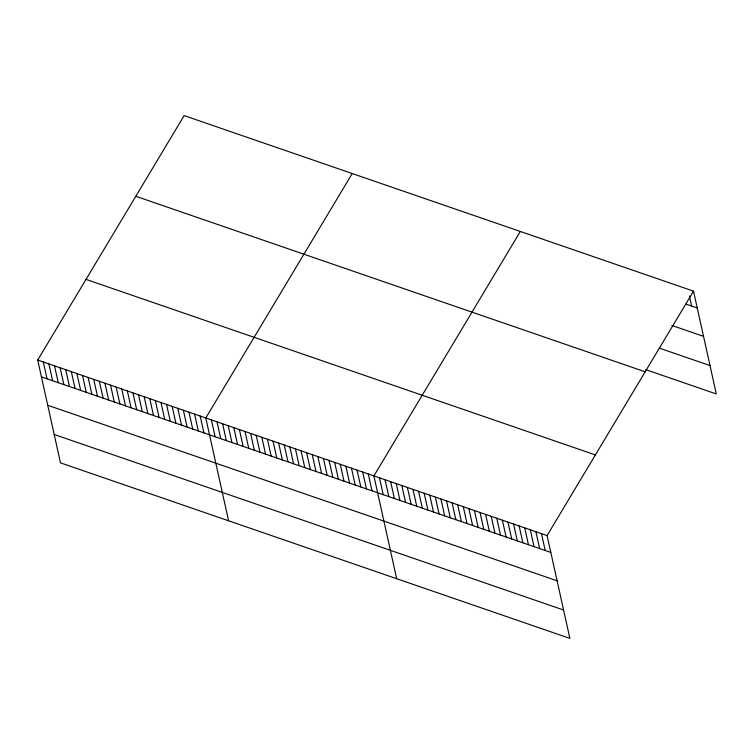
<?xml version="1.0" encoding="UTF-8"?>
<svg xmlns="http://www.w3.org/2000/svg" width="754" height="754" viewBox="0 0 754 754"><rect width="100%" height="100%" fill="white"/><g stroke="black" fill="none" stroke-linecap="round" stroke-linejoin="round"><path stroke-width="1.13" d="M693.51 291.148L547.074 535.585L569.864 638.393L60.49 462.852L37.7 360.044L184.136 115.607L693.51 291.148L716.3 393.956L645.537 369.564M352.231 173.543L205.795 417.98L228.585 520.778M520.326 231.469L373.89 475.906L396.679 578.704M686.065 304.135L697.243 307.99M671.871 325.445L703.529 336.359M659.731 348.254L710.014 365.586M135.814 196.276L645.188 371.816M86.022 279.385L595.396 454.926M37.7 360.044L547.074 535.585M41.432 376.887L550.806 552.428M47.719 405.256L557.093 580.797M54.203 434.483L563.577 610.024M689.42 295.964L691.654 306.067M541.485 533.662L545.217 550.505M535.906 531.74L539.638 548.573M530.316 529.817L534.049 546.65M524.727 527.885L528.46 544.727M519.138 525.962L522.871 542.805M513.559 524.039L517.291 540.872M507.97 522.117L511.702 538.95M502.381 520.185L506.113 537.027M496.792 518.262L500.524 535.095M491.212 516.339L494.944 533.172M485.623 514.407L489.355 531.25M480.034 512.484L483.766 529.327M474.445 510.562L478.177 527.395M468.865 508.639L472.598 525.472M463.276 506.707L467.009 523.549M457.687 504.784L461.42 521.627M452.098 502.861L455.831 519.694M446.519 500.929L450.251 517.772M440.93 499.007L444.662 515.849M435.341 497.084L439.073 513.917M429.752 495.161L433.484 511.994M424.172 493.229L427.904 510.072M418.583 491.306L422.315 508.149M412.994 489.384L416.726 506.217M407.405 487.461L411.137 504.294M401.825 485.529L405.558 502.371M396.236 483.606L399.969 500.439M390.647 481.683L394.38 498.517M385.058 479.751L388.791 496.594M379.479 477.829L383.211 494.671M368.282 473.974L372.014 490.807M362.683 472.042L366.416 488.884M357.076 470.11L360.808 486.952M351.477 468.177L355.209 485.02M345.869 466.255L349.602 483.088M340.271 464.323L344.003 481.156M334.663 462.391L338.395 479.224M329.064 460.458L332.797 477.291M323.457 458.526L327.189 475.359M317.858 456.594L321.59 473.437M312.25 454.662L315.983 471.504M306.652 452.73L310.384 469.572M301.044 450.798L304.776 467.64M295.445 448.875L299.178 465.708M289.838 446.943L293.57 463.776M284.239 445.011L287.971 461.844M278.631 443.079L282.364 459.912M273.033 441.147L276.765 457.989M267.425 439.214L271.157 456.057M261.827 437.282L265.559 454.125M256.219 435.35L259.951 452.193M250.62 433.427L254.352 450.261M245.012 431.495L248.745 448.328M239.414 429.563L243.146 446.396M233.806 427.631L237.538 444.464M228.208 425.699L231.94 442.541M222.6 423.767L226.332 440.609M217.001 421.835L220.733 438.677M211.393 419.903L215.126 436.745M200.187 416.048L203.919 432.881M194.589 414.116L198.321 430.949M188.981 412.184L192.713 429.017M183.382 410.251L187.115 427.094M177.774 408.319L181.507 425.162M172.176 406.387L175.908 423.23M166.568 404.455L170.3 421.298M160.97 402.532L164.702 419.365M155.362 400.6L159.094 417.433M149.763 398.668L153.496 415.501M144.155 396.736L147.888 413.569M138.557 394.804L142.289 411.646M132.949 392.872L136.681 409.714M127.351 390.94L131.083 407.782M121.743 389.007L125.484 405.85M116.144 387.085L119.877 403.918M110.536 385.153L114.278 401.986M104.938 383.221L108.67 400.054M99.33 381.288L103.072 398.121M93.732 379.356L97.464 396.189M88.124 377.424L91.865 394.267M82.525 375.492L86.258 392.334M76.917 373.56L80.659 390.402M71.319 371.637L75.051 388.47M65.711 369.705L69.453 386.538M60.113 367.773L63.845 384.606M54.505 365.841L58.246 382.674M48.906 363.909L52.639 380.742M43.298 361.977L47.04 378.819"/></g></svg>
